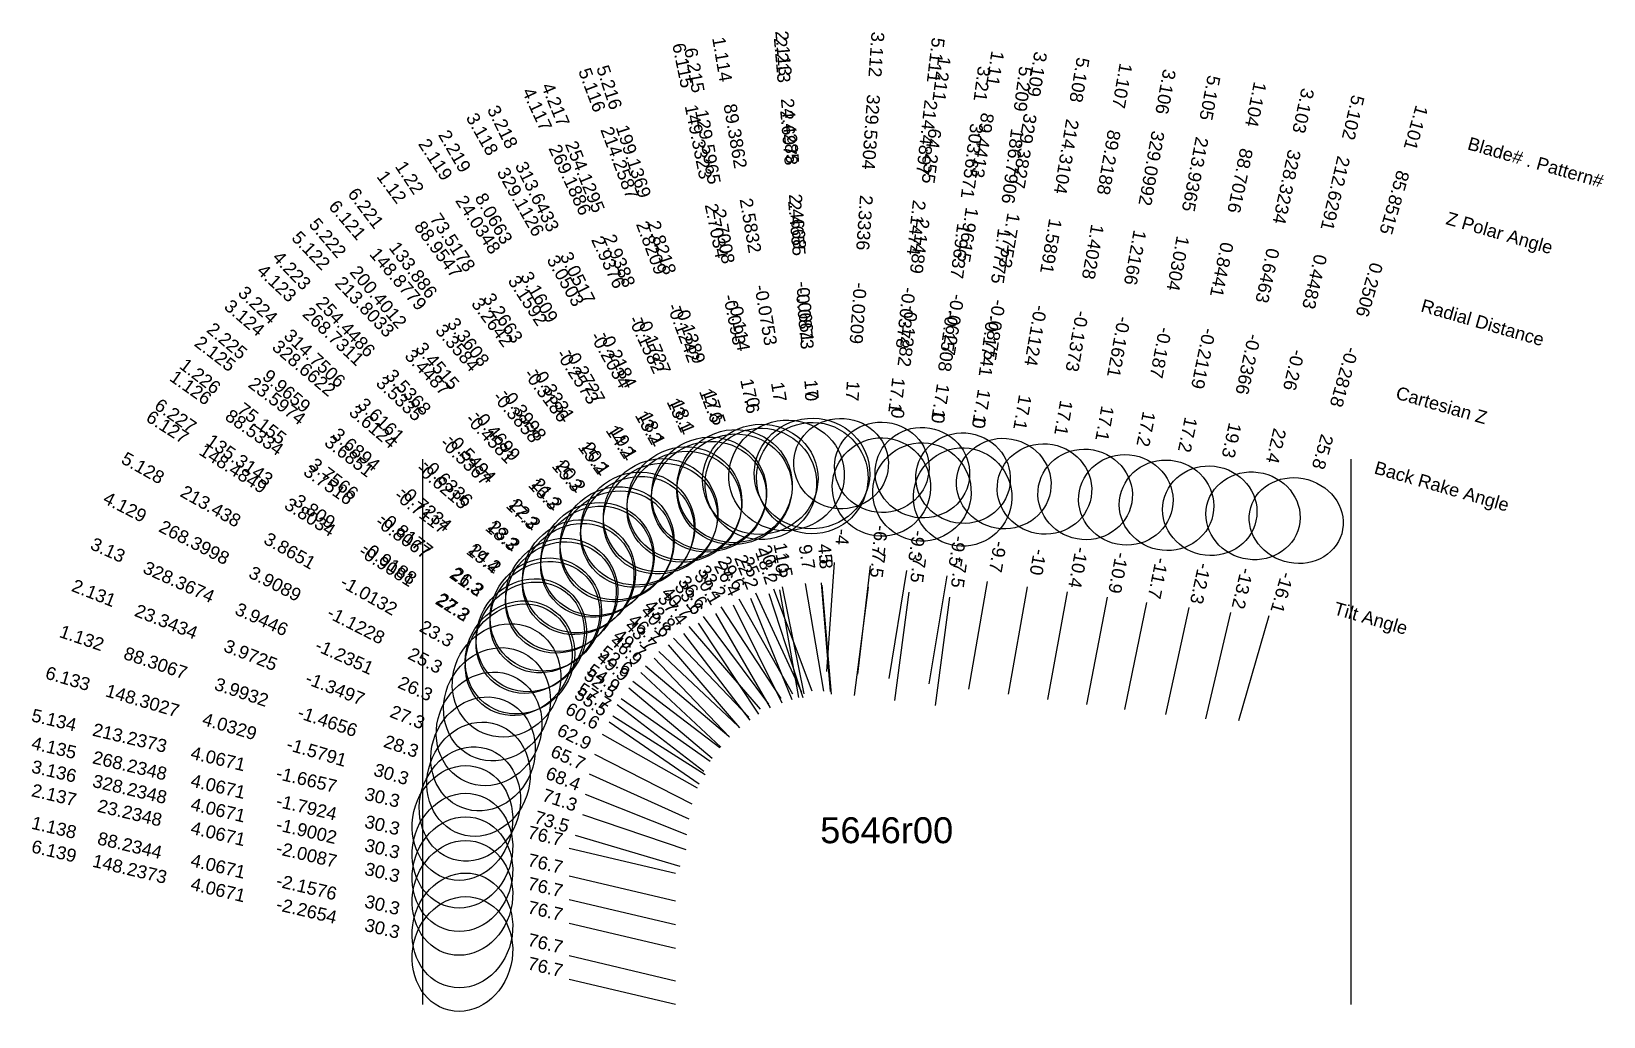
# Model space of a CAD drawing. Header units: inches. Extents: x -6.04 to 1.16, y -2.55 to 1.96.
import ezdxf
from ezdxf.enums import TextEntityAlignment as Align

# ---------------------------------------------------------------- set-up
doc = ezdxf.new("R2010")
doc.units = ezdxf.units.IN
doc.header["$MEASUREMENT"] = 0
for name, color, linetype, true_color in [('Blade_1', 30, 'Continuous', 0xff7f00), ('Blade_2', 7, 'Continuous', 0xcccc00), ('Blade_3', 7, 'Continuous', 0x00cc00), ('Blade_4', 7, 'Continuous', 0x00cccc), ('Blade_5', 7, 'Continuous', 0x0066cc), ('Blade_6', 190, 'Continuous', 0x7f00ff)]:
    doc.layers.add(name, color=color, linetype=linetype, true_color=true_color)
doc.styles.get("Standard").update_dxf_attribs({"font": 'arial.ttf'})

msp = doc.modelspace()

# ---------------------------------------------------------------- linework, layer by layer
for p, q in [((-4.25, 0), (-4.25, -2.4972)), ((0, 0), (0, -2.4972))]:
    msp.add_line(p, q)
at = {"layer": 'Blade_1'}
for p, q in [((-2.4989, -0.5701), (-2.4149, -1.063)), ((-2.0349, -0.5107), (-2.1157, -1.0041)), ((-2.2092, -0.5867), (-2.2745, -1.0824)), ((-1.4818, -0.5844), (-1.5687, -1.0768)), ((-0.9358, -0.6565), (-1.0369, -1.1462)), ((-0.3761, -0.7181), (-0.5144, -1.1986)), ((-2.9885, -0.7512), (-2.7117, -1.1676)), ((-2.9646, -0.7214), (-2.6662, -1.1226)), ((-3.3585, -1.1235), (-2.962, -1.4281)), ((-3.3411, -1.0957), (-2.9323, -1.3835)), ((-3.5178, -1.6268), (-3.0442, -1.7873)), ((-3.5785, -2.2729), (-3.0918, -2.3876))]:
    msp.add_line(p, q, dxfattribs=at)
for centre, major_axis, ratio in [((-2.5832, -0.0753), (0.2607, 0.0444), 0.956284), ((-1.9615, -0.0627), (0.2137, -0.035), 0.955887), ((-2.1489, -0.1282), (0.2231, -0.0294), 1), ((-1.4028, -0.1373), (0.2132, -0.0377), 0.955696), ((-0.8441, -0.2119), (0.212, -0.0438), 0.955195), ((-3.2663, -0.3331), (0.2203, 0.1464), 0.938902), ((-3.2642, -0.3186), (0.2122, 0.1578), 0.964915), ((-0.2506, -0.2818), (0.2081, -0.0599), 0.899943), ((-3.7516, -0.8067), (0.1523, 0.2163), 0.931436), ((-3.7566, -0.8177), (0.1611, 0.2098), 0.896979), ((-3.9932, -1.4656), (0.0849, 0.2505), 0.880474), ((-4.0671, -2.1576), (0.0607, 0.2574), 0.863408)]:
    msp.add_ellipse(centre, major_axis=major_axis, ratio=ratio, dxfattribs=at)
at = {"layer": 'Blade_2'}
for p, q in [((-2.4252, -0.5664), (-2.3837, -1.0647)), ((-2.4226, -0.5779), (-2.379, -1.076)), ((-2.909, -0.7069), (-2.6581, -1.1394)), ((-2.8842, -0.6773), (-2.6103, -1.0956)), ((-3.3055, -1.0469), (-2.9231, -1.3691)), ((-3.2863, -1.0166), (-2.889, -1.3202)), ((-3.5057, -1.5343), (-3.0408, -1.7183)), ((-3.5785, -2.124), (-3.0918, -2.2387))]:
    msp.add_line(p, q, dxfattribs=at)
for centre, major_axis, ratio in [((-2.4668, -0.0661), (0.2636, 0.0219), 0.956521), ((-2.4655, -0.0873), (0.254, 0.0222), 1), ((-3.1609, -0.2727), (0.2288, 0.1327), 0.94491), ((-3.1592, -0.2573), (0.2213, 0.1449), 0.969489), ((-3.6851, -0.7117), (0.1606, 0.2101), 0.943492), ((-3.6894, -0.7234), (0.1704, 0.2023), 0.911835), ((-3.9725, -1.3497), (0.0973, 0.246), 0.888588), ((-4.0671, -2.0087), (0.0607, 0.2574), 0.863408)]:
    msp.add_ellipse(centre, major_axis=major_axis, ratio=ratio, dxfattribs=at)
at = {"layer": 'Blade_3'}
for p, q in [((-2.3656, -0.4738), (-2.4007, -0.9726)), ((-1.8501, -0.5353), (-1.9326, -1.0284)), ((-2.8025, -0.6399), (-2.5556, -1.0747)), ((-2.0241, -0.6094), (-2.0893, -1.1051)), ((-1.2986, -0.6086), (-1.3888, -1.1004)), ((-2.8282, -0.6679), (-2.6055, -1.1156)), ((-0.7427, -0.6802), (-0.8489, -1.1688)), ((-3.2497, -0.9767), (-2.8847, -1.3185)), ((-3.2292, -0.9459), (-2.8476, -1.2689)), ((-3.4869, -1.4414), (-3.0311, -1.6468)), ((-3.5785, -2.0155), (-3.0918, -2.1302))]:
    msp.add_line(p, q, dxfattribs=at)
for centre, major_axis, ratio in [((-2.3336, -0.0209), (0.216, -0.0152), 0.956168), ((-3.0503, -0.2034), (0.23, 0.1306), 0.973748), ((-1.9637, -0.1508), (0.2231, -0.0294), 1), ((-1.7753, -0.0875), (0.2135, -0.0357), 0.955838), ((-3.0517, -0.2184), (0.2368, 0.1178), 0.950609), ((-1.2166, -0.1621), (0.2129, -0.0391), 0.955587), ((-0.6463, -0.2366), (0.2116, -0.046), 0.94387), ((-3.6124, -0.6215), (0.1709, 0.2019), 0.949209), ((-3.6161, -0.6336), (0.1808, 0.1931), 0.918957), ((-3.9446, -1.2351), (0.1087, 0.2411), 0.896383), ((-4.0671, -1.9002), (0.0607, 0.2574), 0.863408)]:
    msp.add_ellipse(centre, major_axis=major_axis, ratio=ratio, dxfattribs=at)
at = {"layer": 'Blade_4'}
for p, q in [((-2.7488, -0.6374), (-2.5596, -1.1002)), ((-2.7256, -0.6132), (-2.5144, -1.0664)), ((-3.1898, -0.9122), (-2.8442, -1.2735)), ((-3.168, -0.8808), (-2.8039, -1.2235)), ((-3.4619, -1.3513), (-3.0166, -1.5788)), ((-3.5785, -1.9077), (-3.0918, -2.0224))]:
    msp.add_line(p, q, dxfattribs=at)
for centre, major_axis, ratio in [((-2.9376, -0.1582), (0.2397, 0.1117), 0.973944), ((-2.9388, -0.1727), (0.2448, 0.1001), 0.950778), ((-3.5368, -0.5494), (0.1911, 0.1828), 0.925808), ((-3.5335, -0.5367), (0.1813, 0.1926), 0.954648), ((-3.9089, -1.1228), (0.1204, 0.2355), 0.903939), ((-4.0671, -1.7924), (0.0607, 0.2574), 0.863408)]:
    msp.add_ellipse(centre, major_axis=major_axis, ratio=ratio, dxfattribs=at)
at = {"layer": 'Blade_5'}
for p, q in [((-2.2, -0.4888), (-2.258, -0.9854)), ((-1.6658, -0.5599), (-1.7502, -1.0527)), ((-2.6652, -0.6159), (-2.5093, -1.0909)), ((-2.6437, -0.5939), (-2.4673, -1.0617)), ((-1.8379, -0.6327), (-1.9031, -1.1284)), ((-1.1164, -0.6328), (-1.2111, -1.1237)), ((-0.552, -0.702), (-0.6663, -1.1888)), ((-3.1247, -0.851), (-2.7992, -1.2305)), ((-3.1015, -0.8206), (-2.7557, -1.1818)), ((-3.4278, -1.2598), (-2.9923, -1.5054)), ((-3.5785, -1.781), (-3.0918, -1.8957))]:
    msp.add_line(p, q, dxfattribs=at)
for centre, major_axis, ratio in [((-2.8209, -0.1242), (0.2475, 0.0933), 0.976018), ((-2.8218, -0.1389), (0.2513, 0.0825), 0.95356), ((-2.1474, -0.0378), (0.215, -0.0251), 0.95604), ((-1.5891, -0.1124), (0.2134, -0.0366), 0.955776), ((-1.7775, -0.1741), (0.2231, -0.0294), 1), ((-1.0304, -0.187), (0.2126, -0.041), 0.955432), ((-0.4483, -0.26), (0.2108, -0.0495), 0.924367), ((-3.4515, -0.4699), (0.2008, 0.1722), 0.932387), ((-3.4487, -0.4581), (0.191, 0.1829), 0.959805), ((-3.8651, -1.0132), (0.1299, 0.2304), 0.918138), ((-4.0671, -1.6657), (0.0607, 0.2574), 0.863408)]:
    msp.add_ellipse(centre, major_axis=major_axis, ratio=ratio, dxfattribs=at)
at = {"layer": 'Blade_6'}
for p, q in [((-2.6153, -0.599), (-2.5285, -1.0914)), ((-2.6037, -0.585), (-2.5044, -1.0751)), ((-3.031, -0.7663), (-2.7048, -1.1453)), ((-3.0557, -0.7985), (-2.7517, -1.1955)), ((-3.3955, -1.2035), (-2.9837, -1.487)), ((-3.3791, -1.1762), (-2.9564, -1.4433)), ((-3.5515, -1.7212), (-3.0719, -1.8629)), ((-3.5784, -2.3806), (-3.0918, -2.4953))]:
    msp.add_line(p, q, dxfattribs=at)
for centre, major_axis, ratio in [((-2.7034, -0.093), (0.2592, 0.0525), 0.953109), ((-2.7008, -0.1139), (0.2511, 0.0443), 1), ((-3.3608, -0.3998), (0.21, 0.1608), 0.938683), ((-3.3584, -0.3858), (0.2005, 0.1725), 0.964673), ((-3.8034, -0.9081), (0.1413, 0.2236), 0.92493), ((-3.809, -0.9188), (0.15, 0.2179), 0.889097), ((-4.0329, -1.5791), (0.0749, 0.2537), 0.863681), ((-4.0671, -2.2654), (0.0607, 0.2574), 0.8634)]:
    msp.add_ellipse(centre, major_axis=major_axis, ratio=ratio, dxfattribs=at)

# ---------------------------------------------------------------- texts
for s, height, p in [('Blade# . Pattern#', 0.059375, (0.5372, 1.4468)), ('Z Polar Angle', 0.059375, (0.4387, 1.1044)), ('Radial Distance', 0.059375, (0.3237, 0.705)), ('Cartesian Z', 0.059375, (0.2088, 0.3056)), ('Back Rake Angle', 0.059375, (0.1103, -0.0368)), ('Tilt Angle', 0.05937, (-0.0752, -0.6811))]:
    msp.add_text(s, height=height, rotation=343.94497).set_placement(p, align=Align.MIDDLE_LEFT)
msp.add_text('5646r00', height=0.11875).set_placement((-2.125, -1.6991), align=Align.MIDDLE_CENTER)
at = {"layer": 'Blade_1'}
for s, height, rotation, p in [('1.114', 0.05937, 279.66498, (-2.9067, 1.8244)), ('1.211', 0.05937, 262.5, (-1.9025, 1.7432)), ('1.11', 0.05937, 260.69671, (-1.6577, 1.7916)), ('1.107', 0.05937, 259.98368, (-1.076, 1.7131)), ('1.104', 0.05937, 258.33942, (-0.4643, 1.6283)), ('89.3862', 0.05937, 279.66498, (-2.8469, 1.4732)), ('89.4413', 0.05937, 260.69671, (-1.7153, 1.44)), ('1.101', 0.05937, 253.94497, (0.2691, 1.5239)), ('64.255', 0.05937, 262.5, (-1.949, 1.39)), ('89.2188', 0.05937, 259.98368, (-1.1379, 1.3622)), ('88.7016', 0.05937, 258.33942, (-0.5363, 1.2794)), ('1.12', 0.05937, 306.6395, (-4.4142, 1.2276)), ('1.22', 0.05937, 303.60764, (-4.3329, 1.2718)), ('85.8515', 0.05937, 253.94497, (0.1706, 1.1816)), ('2.5832', 0.05937, 279.66498, (-2.7771, 1.0635)), ('88.9547', 0.05937, 306.6395, (-4.2016, 0.9418)), ('73.5178', 0.05937, 303.60764, (-4.1358, 0.9751)), ('2.1489', 0.05937, 262.5, (-2.0033, 0.9779)), ('1.9615', 0.05937, 260.69671, (-1.7825, 1.0299)), ('1.4028', 0.05937, 259.98368, (-1.2102, 0.953)), ('0.8441', 0.05937, 258.33942, (-0.6203, 0.8724)), ('0.2506', 0.05937, 253.94497, (0.0556, 0.7822)), ('-0.0753', 0.05937, 279.66498, (-2.7073, 0.6537)), ('3.2642', 0.05937, 306.6395, (-3.9536, 0.6083)), ('3.2663', 0.05937, 303.60764, (-3.9057, 0.6289)), ('-0.0627', 0.05937, 260.69671, (-1.8497, 0.6197)), ('-0.1282', 0.05937, 262.5, (-2.0575, 0.5659)), ('-0.1373', 0.05937, 259.98368, (-1.2825, 0.5437)), ('-0.2119', 0.05937, 258.33942, (-0.7043, 0.4653)), ('-0.2818', 0.05937, 253.94497, (-0.0593, 0.3827)), ('1.226', 0.05937, 322.47416, (-5.2849, 0.356)), ('1.126', 0.05937, 324.85205, (-5.3273, 0.3027)), ('-0.3186', 0.05937, 306.6395, (-3.7055, 0.2748)), ('-0.3331', 0.05937, 303.60764, (-3.6757, 0.2828)), ('17', 0.05937, 279.66498, (-2.6475, 0.3025)), ('17.1', 0.05937, 260.69671, (-1.9073, 0.2681)), ('88.5334', 0.05937, 324.85205, (-5.036, 0.0976)), ('75.155', 0.05937, 322.47416, (-5.0024, 0.1391)), ('0', 0.0594, 262.5, (-2.104, 0.2127)), ('17.1', 0.05937, 259.98368, (-1.3445, 0.1928)), ('17.2', 0.05937, 258.33942, (-0.7763, 0.1164)), ('15.2', 0.05937, 306.6395, (-3.4929, -0.0111)), ('20.1', 0.05937, 303.60764, (-3.4785, -0.0139)), ('25.8', 0.05937, 253.94497, (-0.1578, 0.0404)), ('3.7566', 0.05937, 322.47416, (-4.6727, -0.1141)), ('3.7516', 0.05937, 324.85205, (-4.6961, -0.1417)), ('-0.8067', 0.05937, 324.85205, (-4.3563, -0.381)), ('-0.8177', 0.05937, 322.47416, (-4.3431, -0.3673)), ('-9.3', 0.05937, 260.69671, (-2.0157, -0.3935)), ('9.7', 0.05937, 279.66498, (-2.5188, -0.4531)), ('-7.5', 0.05937, 262.5, (-2.1937, -0.469)), ('-10', 0.05937, 259.98368, (-1.4611, -0.4674)), ('21.3', 0.05937, 324.85205, (-4.065, -0.5861)), ('26.2', 0.05937, 322.47416, (-4.0606, -0.5843)), ('-11.7', 0.05937, 258.33942, (-0.9118, -0.5402)), ('33.6', 0.05937, 303.60764, (-3.0542, -0.6523)), ('36.6', 0.05937, 306.6395, (-3.0355, -0.6261)), ('-16.1', 0.05937, 253.94497, (-0.3433, -0.604)), ('1.132', 0.05937, 341.27728, (-5.8182, -0.8471)), ('88.3067', 0.05937, 341.27728, (-5.4808, -0.9615)), ('3.9932', 0.05937, 341.27728, (-5.0872, -1.0949)), ('52.5', 0.05937, 322.47416, (-3.4527, -1.0512)), ('54.9', 0.05937, 324.85205, (-3.4382, -1.0273)), ('-1.4656', 0.05937, 341.27728, (-4.6936, -1.2283)), ('28.3', 0.05937, 341.27728, (-4.3562, -1.3426)), ('71.3', 0.05937, 341.27728, (-3.6302, -1.5887)), ('1.138', 0.05937, 346.72881, (-5.9426, -1.7153)), ('88.2344', 0.05937, 346.72881, (-5.5959, -1.797)), ('4.0671', 0.05937, 346.72881, (-5.1913, -1.8925)), ('-2.1576', 0.05937, 346.72881, (-4.7868, -1.9879)), ('30.3', 0.05937, 346.72881, (-4.4401, -2.0696)), ('76.7', 0.05937, 346.72881, (-3.694, -2.2456))]:
    msp.add_text(s, height=height, rotation=rotation, dxfattribs=at).set_placement(p, align=Align.CENTER)
at = {"layer": 'Blade_2'}
for s, height, rotation, p in [('2.113', 0.05937, 274.75159, (-2.6264, 1.8543)), ('2.213', 0.05937, 275, (-2.6327, 1.8229)), ('2.6978', 0.05937, 275, (-2.6016, 1.468)), ('24.4285', 0.05937, 274.75159, (-2.5969, 1.4992)), ('2.119', 0.05937, 303.21717, (-4.2148, 1.3548)), ('2.219', 0.05937, 300.11694, (-4.1278, 1.3942)), ('24.0348', 0.05937, 303.21717, (-4.0196, 1.0568)), ('8.0663', 0.05937, 300.11694, (-3.949, 1.086)), ('2.4655', 0.05937, 275, (-2.5654, 1.054)), ('2.4668', 0.05937, 274.75159, (-2.5624, 1.085)), ('3.1592', 0.05937, 303.21717, (-3.792, 0.7091)), ('3.1609', 0.05937, 300.11694, (-3.7405, 0.7265)), ('-0.0661', 0.05937, 274.75159, (-2.528, 0.6708)), ('-0.0873', 0.05937, 275, (-2.5292, 0.64)), ('2.225', 0.05937, 319.88234, (-5.163, 0.5183)), ('2.125', 0.05937, 322.60681, (-5.2161, 0.4585)), ('-0.2573', 0.05937, 303.21717, (-3.5643, 0.3614)), ('-0.2727', 0.05937, 300.11694, (-3.532, 0.367)), ('23.5974', 0.05937, 322.60681, (-4.933, 0.2422)), ('9.9659', 0.05937, 319.88234, (-4.8905, 0.2887)), ('17', 0.05937, 274.75159, (-2.4985, 0.3158)), ('0', 0.0594, 275, (-2.4981, 0.2851)), ('14.2', 0.05937, 303.21717, (-3.3691, 0.0633)), ('19.1', 0.05937, 300.11694, (-3.3532, 0.0588)), ('3.6851', 0.05937, 322.60681, (-4.6028, -0.0102)), ('3.6894', 0.05937, 319.88234, (-4.5727, 0.0209)), ('-0.7234', 0.05937, 319.88234, (-4.2549, -0.2469)), ('-0.7117', 0.05937, 322.60681, (-4.2726, -0.2626)), ('19.4', 0.05937, 322.60681, (-3.9896, -0.479)), ('24.2', 0.05937, 319.88234, (-3.9824, -0.4765)), ('4.8', 0.05937, 274.75159, (-2.435, -0.448)), ('33.2', 0.05937, 303.21717, (-2.9492, -0.5779)), ('5', 0.0594, 275, (-2.433, -0.4596)), ('2.131', 0.05937, 338.41692, (-5.7644, -0.6408)), ('30.1', 0.05937, 300.11694, (-2.9686, -0.6042)), ('23.3434', 0.05937, 338.41692, (-5.4332, -0.7719)), ('3.9725', 0.05937, 338.41692, (-5.0467, -0.9248)), ('52.6', 0.05937, 322.60681, (-3.3806, -0.9445)), ('49.9', 0.05937, 319.88234, (-3.3963, -0.9704)), ('-1.3497', 0.05937, 338.41692, (-4.6602, -1.0777)), ('27.3', 0.05937, 338.41692, (-4.3289, -1.2087)), ('68.4', 0.05937, 338.41692, (-3.6162, -1.4907)), ('2.137', 0.05937, 346.72881, (-5.9426, -1.5664)), ('23.2348', 0.05937, 346.72881, (-5.5959, -1.6481)), ('4.0671', 0.05937, 346.72881, (-5.1913, -1.7436)), ('-2.0087', 0.05937, 346.72881, (-4.7868, -1.839)), ('30.3', 0.05937, 346.72881, (-4.4401, -1.9207)), ('76.7', 0.05937, 346.72881, (-3.694, -2.0967))]:
    msp.add_text(s, height=height, rotation=rotation, dxfattribs=at).set_placement(p, align=Align.CENTER)
at = {"layer": 'Blade_3'}
for s, height, rotation, p in [('3.112', 0.05937, 265.96776, (-2.2015, 1.8534)), ('3.109', 0.05937, 260.50863, (-1.4654, 1.7658)), ('3.21', 0.05937, 262.5, (-1.7173, 1.7205)), ('3.106', 0.05937, 259.6019, (-0.8775, 1.686)), ('329.5304', 0.05937, 265.96776, (-2.2266, 1.498)), ('3.103', 0.05937, 257.74016, (-0.2473, 1.5996)), ('3.118', 0.05937, 299.58378, (-4.0017, 1.4724)), ('3.218', 0.05937, 296.43858, (-3.9096, 1.507)), ('303.6571', 0.05937, 262.5, (-1.7638, 1.3673)), ('329.3827', 0.05937, 260.50863, (-1.5242, 1.4144)), ('329.0992', 0.05937, 259.6019, (-0.9418, 1.3356)), ('328.3234', 0.05937, 257.74016, (-0.323, 1.2515)), ('329.1126', 0.05937, 299.58378, (-3.8258, 1.1626)), ('313.6433', 0.05937, 296.43858, (-3.751, 1.188)), ('2.3336', 0.05937, 265.96776, (-2.2558, 1.0834)), ('1.7753', 0.05937, 260.50863, (-1.5927, 1.0045)), ('1.9637', 0.05937, 262.5, (-1.8181, 0.9553)), ('1.2166', 0.05937, 259.6019, (-1.0168, 0.9268)), ('3.0517', 0.05937, 296.43858, (-3.566, 0.8159)), ('0.6463', 0.05937, 257.74016, (-0.4112, 0.8453)), ('3.0503', 0.05937, 299.58378, (-3.6206, 0.8012)), ('-0.0209', 0.05937, 265.96776, (-2.285, 0.6688)), ('3.124', 0.05937, 319.74564, (-5.083, 0.6237)), ('3.224', 0.05937, 316.88251, (-5.0227, 0.6835)), ('-0.0875', 0.05937, 260.50863, (-1.6612, 0.5945)), ('-0.1508', 0.05937, 262.5, (-1.8723, 0.5432)), ('-0.1621', 0.05937, 259.6019, (-1.0918, 0.518)), ('314.7506', 0.05937, 316.88251, (-4.7627, 0.44)), ('-0.2184', 0.05937, 296.43858, (-3.3809, 0.4437)), ('328.6622', 0.05937, 319.74564, (-4.8111, 0.3935)), ('-0.2034', 0.05937, 299.58378, (-3.4154, 0.4397)), ('-0.2366', 0.05937, 257.74016, (-0.4995, 0.4392)), ('17', 0.05937, 265.96776, (-2.3101, 0.3135)), ('17.1', 0.05937, 260.50863, (-1.72, 0.2432)), ('3.6124', 0.05937, 319.74564, (-4.4939, 0.125)), ('3.6161', 0.05937, 316.88251, (-4.4593, 0.1559)), ('13.2', 0.05937, 299.58378, (-3.2395, 0.1299)), ('17.1', 0.05937, 259.6019, (-1.1561, 0.1676)), ('18.1', 0.05937, 296.43858, (-3.2223, 0.1247)), ('0', 0.0594, 262.5, (-1.9188, 0.19)), ('19.3', 0.05937, 257.74016, (-0.5751, 0.091)), ('-0.6215', 0.05937, 319.74564, (-4.1767, -0.1436)), ('-0.6336', 0.05937, 316.88251, (-4.1559, -0.1282)), ('23.2', 0.05937, 316.88251, (-3.8959, -0.3717)), ('18.3', 0.05937, 319.74564, (-3.9048, -0.3738)), ('-4', 0.05937, 265.96776, (-2.3572, -0.3554)), ('-9.5', 0.05937, 260.50863, (-1.8306, -0.4182)), ('3.13', 0.05937, 335.74177, (-5.7014, -0.4434)), ('-7.5', 0.05937, 262.5, (-2.0086, -0.4916)), ('-10.4', 0.05937, 259.6019, (-1.2771, -0.4918)), ('328.3674', 0.05937, 335.74177, (-5.3766, -0.5898)), ('26.4', 0.05937, 296.43858, (-2.881, -0.5616)), ('29.6', 0.05937, 299.58378, (-2.8611, -0.5366)), ('-12.3', 0.05937, 257.74016, (-0.7175, -0.5642)), ('3.9446', 0.05937, 335.74177, (-4.9977, -0.7606)), ('49.7', 0.05937, 319.74564, (-3.3199, -0.8691)), ('-1.2351', 0.05937, 335.74177, (-4.6188, -0.9313)), ('46.9', 0.05937, 316.88251, (-3.3364, -0.8956)), ('26.3', 0.05937, 335.74177, (-4.294, -1.0777)), ('65.7', 0.05937, 335.74177, (-3.5952, -1.3926)), ('3.136', 0.05937, 346.72881, (-5.9426, -1.4579)), ('328.2348', 0.05937, 346.72881, (-5.5959, -1.5396)), ('4.0671', 0.05937, 346.72881, (-5.1913, -1.6351)), ('-1.9002', 0.05937, 346.72881, (-4.7868, -1.7305)), ('30.3', 0.05937, 346.72881, (-4.4401, -1.8122)), ('76.7', 0.05937, 346.72881, (-3.694, -1.9882))]:
    msp.add_text(s, height=height, rotation=rotation, dxfattribs=at).set_placement(p, align=Align.CENTER)
at = {"layer": 'Blade_4'}
for s, rotation, p in [('4.117', 294.98434, (-3.7515, 1.5885)), ('4.217', 292.23605, (-3.668, 1.611)), ('269.1886', 294.98434, (-3.6011, 1.2656)), ('254.1295', 292.23605, (-3.5332, 1.2812)), ('2.9376', 294.98434, (-3.4255, 0.8888)), ('2.9388', 292.23605, (-3.3759, 0.8965)), ('4.223', 313.72736, (-4.8688, 0.8431)), ('4.123', 316.73027, (-4.9366, 0.7841)), ('254.4486', 313.72736, (-4.6225, 0.5856)), ('268.7311', 316.73027, (-4.6772, 0.54)), ('-0.1727', 292.23605, (-3.2186, 0.5118)), ('-0.1582', 294.98434, (-3.25, 0.5121)), ('3.5335', 316.73027, (-4.3746, 0.2551)), ('3.5368', 313.72736, (-4.3352, 0.2853)), ('13.1', 294.98434, (-3.0995, 0.1892)), ('18.1', 292.23605, (-3.0838, 0.182)), ('-0.5367', 316.73027, (-4.072, -0.0298)), ('-0.5494', 313.72736, (-4.0479, -0.0151)), ('4.129', 332.92934, (-5.6247, -0.2458)), ('17.3', 316.73027, (-3.8126, -0.274)), ('22.2', 313.72736, (-3.8017, -0.2725)), ('268.3998', 332.92934, (-5.3075, -0.408)), ('3.9089', 332.92934, (-4.9374, -0.5971)), ('22.2', 292.23605, (-2.7937, -0.5275)), ('25', 294.98434, (-2.7758, -0.5056)), ('-1.1228', 332.92934, (-4.5673, -0.7863)), ('43.7', 313.72736, (-3.2719, -0.8264)), ('46.7', 316.73027, (-3.2545, -0.7994)), ('25.3', 332.92934, (-4.2501, -0.9484)), ('62.9', 332.92934, (-3.5676, -1.2972)), ('4.135', 346.72881, (-5.9426, -1.3501)), ('268.2348', 346.72881, (-5.5959, -1.4318)), ('4.0671', 346.72881, (-5.1913, -1.5273)), ('-1.7924', 346.72881, (-4.7868, -1.6227)), ('30.3', 346.72881, (-4.4401, -1.7044)), ('76.7', 346.72881, (-3.694, -1.8804))]:
    msp.add_text(s, height=0.05937, rotation=rotation, dxfattribs=at).set_placement(p, align=Align.CENTER)
at = {"layer": 'Blade_5'}
for s, height, rotation, p in [('5.111', 0.05937, 263.34207, (-1.9295, 1.8285)), ('5.216', 0.05937, 288.16918, (-3.4226, 1.692)), ('5.108', 0.05937, 260.27677, (-1.2717, 1.7396)), ('5.116', 0.05937, 290.66601, (-3.501, 1.6788)), ('5.209', 0.05937, 262.5, (-1.5311, 1.6972)), ('5.105', 0.05937, 259.08374, (-0.6746, 1.658)), ('5.102', 0.05937, 256.78564, (-0.0187, 1.5692)), ('214.4897', 0.05937, 263.34207, (-1.9709, 1.4747)), ('214.2587', 0.05937, 290.66601, (-3.3753, 1.3455)), ('199.1369', 0.05937, 288.16918, (-3.3116, 1.3535)), ('214.3104', 0.05937, 260.27677, (-1.3319, 1.3885)), ('186.7906', 0.05937, 262.5, (-1.5776, 1.344)), ('213.9365', 0.05937, 259.08374, (-0.7421, 1.3082)), ('212.6291', 0.05937, 256.78564, (-0.1002, 1.2224)), ('2.1474', 0.05937, 263.34207, (-2.019, 1.0618)), ('5.222', 0.05937, 310.61264, (-4.7058, 0.9929)), ('2.8209', 0.05937, 290.66601, (-3.2286, 0.9566)), ('2.8218', 0.05937, 288.16918, (-3.182, 0.9586)), ('1.5891', 0.05937, 260.27677, (-1.4021, 0.9788)), ('5.122', 0.05937, 313.75553, (-4.7814, 0.9338)), ('1.7775', 0.05937, 262.5, (-1.6319, 0.932)), ('1.0304', 0.05937, 259.08374, (-0.8208, 0.9001)), ('200.4012', 0.05937, 310.61264, (-4.4739, 0.7225)), ('0.4483', 0.05937, 256.78564, (-0.1952, 0.8178)), ('213.8033', 0.05937, 313.75553, (-4.535, 0.6765)), ('-0.0378', 0.05937, 263.34207, (-2.0672, 0.649)), ('-0.1242', 0.05937, 290.66601, (-3.0819, 0.5677)), ('-0.1389', 0.05937, 288.16918, (-3.0523, 0.5637)), ('-0.1741', 0.05937, 262.5, (-1.6861, 0.5199)), ('-0.1124', 0.05937, 260.27677, (-1.4723, 0.5692)), ('-0.187', 0.05937, 259.08374, (-0.8995, 0.492)), ('3.4515', 0.05937, 310.61264, (-4.2034, 0.407)), ('3.4487', 0.05937, 313.75553, (-4.2475, 0.3763)), ('-0.26', 0.05937, 256.78564, (-0.2902, 0.4132)), ('17.1', 0.05937, 263.34207, (-2.1085, 0.2952)), ('12.6', 0.05937, 290.66601, (-2.9562, 0.2344)), ('17.5', 0.05937, 288.16918, (-2.9413, 0.2253)), ('17.1', 0.05937, 260.27677, (-1.5325, 0.218)), ('-0.4581', 0.05937, 313.75553, (-3.9601, 0.0761)), ('-0.4699', 0.05937, 310.61264, (-3.9329, 0.0915)), ('0', 0.0594, 262.5, (-1.7326, 0.1667)), ('17.2', 0.05937, 259.08374, (-0.967, 0.1422)), ('22.4', 0.05937, 256.78564, (-0.3716, 0.0663)), ('5.128', 0.05937, 330.5785, (-5.5435, -0.0666)), ('213.438', 0.05937, 330.5785, (-5.2332, -0.2416)), ('16.3', 0.05937, 313.75553, (-3.7137, -0.1812)), ('21.2', 0.05937, 310.61264, (-3.701, -0.179)), ('3.8651', 0.05937, 330.5785, (-4.8712, -0.4458)), ('-6.7', 0.05937, 263.34207, (-2.1863, -0.3708)), ('18.2', 0.05937, 288.16918, (-2.7022, -0.503)), ('20.7', 0.05937, 290.66601, (-2.6856, -0.4828)), ('-9.7', 0.05937, 260.27677, (-1.6457, -0.4428)), ('-10.9', 0.05937, 259.08374, (-1.0939, -0.5162)), ('-7.5', 0.05937, 262.5, (-1.8224, -0.5149)), ('-13.2', 0.05937, 256.78564, (-0.5249, -0.5864)), ('-1.0132', 0.05937, 330.5785, (-4.5092, -0.6499)), ('40.6', 0.05937, 310.61264, (-3.202, -0.7608)), ('43.8', 0.05937, 313.75553, (-3.1836, -0.7349)), ('23.3', 0.05937, 330.5785, (-4.1989, -0.8249)), ('5.134', 0.05937, 346.72881, (-5.9426, -1.2234)), ('60.6', 0.05937, 330.5785, (-3.5312, -1.2015)), ('213.2373', 0.05937, 346.72881, (-5.5959, -1.3051)), ('4.0671', 0.05937, 346.72881, (-5.1913, -1.4006)), ('-1.6657', 0.05937, 346.72881, (-4.7868, -1.496)), ('30.3', 0.05937, 346.72881, (-4.4401, -1.5777)), ('76.7', 0.05937, 346.72881, (-3.694, -1.7537))]:
    msp.add_text(s, height=height, rotation=rotation, dxfattribs=at).set_placement(p, align=Align.CENTER)
at = {"layer": 'Blade_6'}
for s, height, rotation, p in [('6.115', 0.05937, 281.45952, (-3.0863, 1.7956)), ('6.215', 0.05937, 280, (-3.0338, 1.7744)), ('149.3323', 0.05937, 281.45952, (-3.0155, 1.4464)), ('129.5965', 0.05937, 280, (-2.9719, 1.4236)), ('6.221', 0.05937, 307.43309, (-4.5321, 1.1303)), ('6.121', 0.05937, 310.71418, (-4.6154, 1.0748)), ('2.7034', 0.05937, 281.45952, (-2.9329, 1.0391)), ('2.7008', 0.05937, 280, (-2.8998, 1.0143)), ('148.8779', 0.05937, 310.71418, (-4.383, 0.8048)), ('133.886', 0.05937, 307.43309, (-4.3156, 0.8474)), ('-0.093', 0.05937, 281.45952, (-2.8504, 0.6317)), ('-0.114', 0.05937, 280, (-2.8276, 0.605)), ('3.3584', 0.05937, 310.71418, (-4.1119, 0.4898)), ('3.3608', 0.05937, 307.43309, (-4.0629, 0.5174)), ('17.6', 0.05937, 281.45952, (-2.7796, 0.2826)), ('-0.3858', 0.05937, 310.71418, (-3.8408, 0.1747)), ('-0.3998', 0.05937, 307.43309, (-3.8103, 0.1874)), ('6.127', 0.05937, 327.71248, (-5.4325, 0.1213)), ('6.227', 0.05937, 325.45654, (-5.3963, 0.1738)), ('0', 0.0594, 280, (-2.7657, 0.2541)), ('135.3143', 0.05937, 325.45654, (-5.1028, -0.0282)), ('148.4849', 0.05937, 327.71248, (-5.1313, -0.069)), ('15.3', 0.05937, 310.71418, (-3.6084, -0.0953)), ('20.2', 0.05937, 307.43309, (-3.5937, -0.0955)), ('3.8034', 0.05937, 327.71248, (-4.78, -0.291)), ('3.809', 0.05937, 325.45654, (-4.7605, -0.2638)), ('-0.9081', 0.05937, 327.71248, (-4.4286, -0.513)), ('-0.9188', 0.05937, 325.45654, (-4.4181, -0.4995)), ('11.5', 0.05937, 281.45952, (-2.6273, -0.4686)), ('10', 0.05937, 280, (-2.6359, -0.482)), ('22.3', 0.05937, 327.71248, (-4.1274, -0.7033)), ('27.2', 0.05937, 325.45654, (-4.1247, -0.7015)), ('37.4', 0.05937, 307.43309, (-3.1278, -0.7042)), ('40.7', 0.05937, 310.71418, (-3.1084, -0.6763)), ('6.133', 0.05937, 343.54605, (-5.881, -1.0332)), ('148.3027', 0.05937, 343.54605, (-5.5393, -1.1342)), ('55.5', 0.05937, 325.45654, (-3.4933, -1.1361)), ('57.7', 0.05937, 327.71248, (-3.4794, -1.1128)), ('4.0329', 0.05937, 343.54605, (-5.1407, -1.2519)), ('-1.5791', 0.05937, 343.54605, (-4.7421, -1.3696)), ('30.3', 0.05937, 343.54605, (-4.4005, -1.4705)), ('73.5', 0.05937, 343.54605, (-3.6654, -1.6876)), ('6.139', 0.05937, 346.73798, (-5.9427, -1.8234)), ('148.2373', 0.05937, 346.73798, (-5.5959, -1.9051)), ('4.0671', 0.05937, 346.73798, (-5.1914, -2.0004)), ('-2.2654', 0.05937, 346.73798, (-4.7868, -2.0958)), ('30.3', 0.05937, 346.73798, (-4.4401, -2.1775)), ('76.7', 0.05937, 346.73798, (-3.694, -2.3533))]:
    msp.add_text(s, height=height, rotation=rotation, dxfattribs=at).set_placement(p, align=Align.CENTER)

doc.saveas('drawing.dxf')
